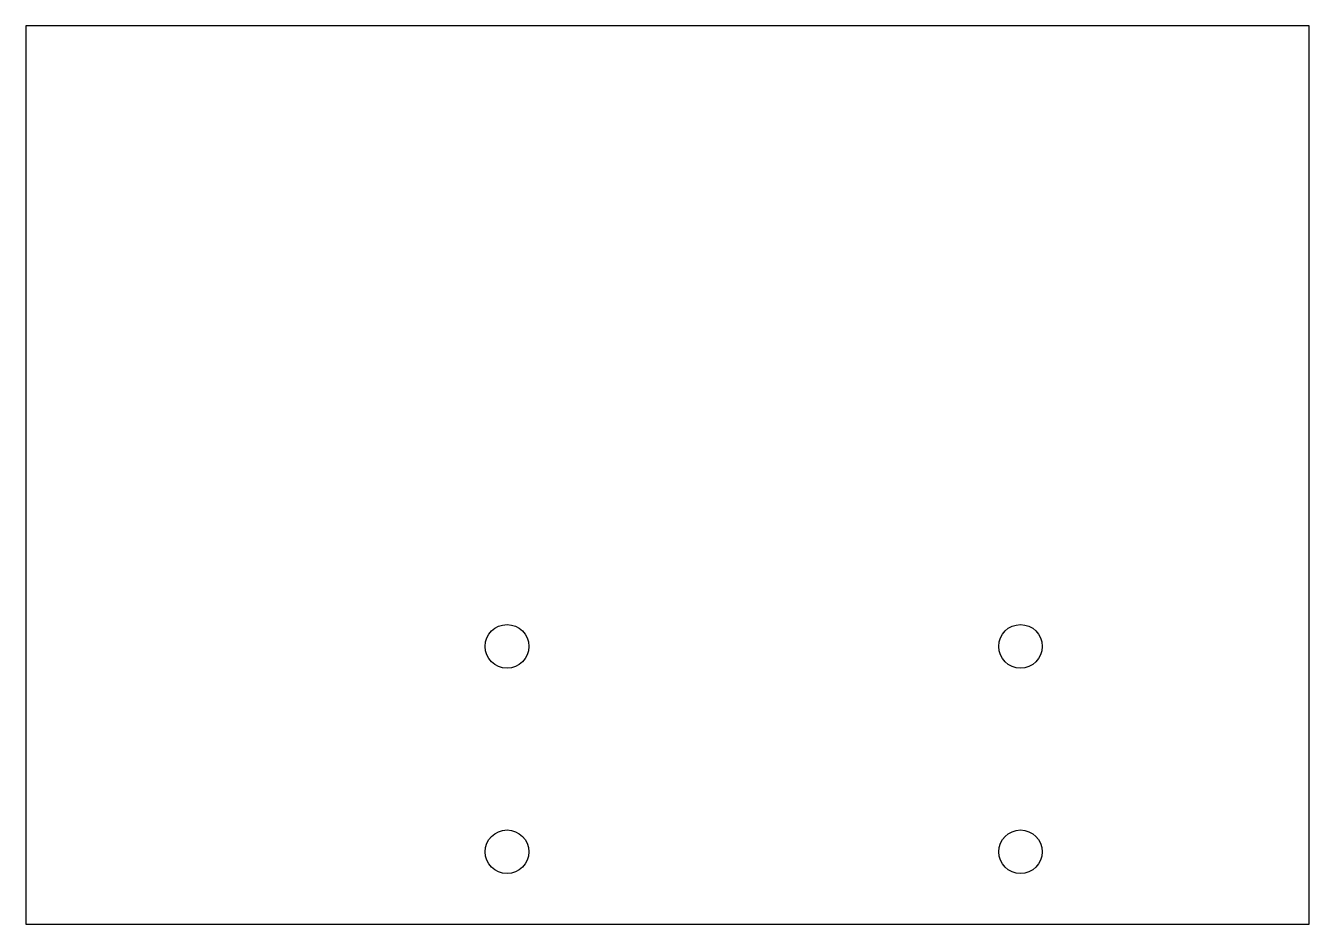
# Model space of a CAD drawing. Header units: millimetres. Extents: x -50 to 50, y -35 to 35.
import ezdxf

# ---------------------------------------------------------------- set-up
doc = ezdxf.new("R2010")
doc.units = ezdxf.units.MM

msp = doc.modelspace()

# ---------------------------------------------------------------- linework, layer by layer
at = {"layer": 'CUT'}
msp.add_lwpolyline([(-50, -35), (50, -35), (50, 35), (-50, 35)], close=True, dxfattribs=at)
at = {"layer": 'DRILL'}
for centre in [(-12.5, -13.35), (27.5, -13.35), (-12.5, -29.35), (27.5, -29.35)]:
    msp.add_circle(centre, 1.7, dxfattribs=at)

doc.saveas('drawing.dxf')
